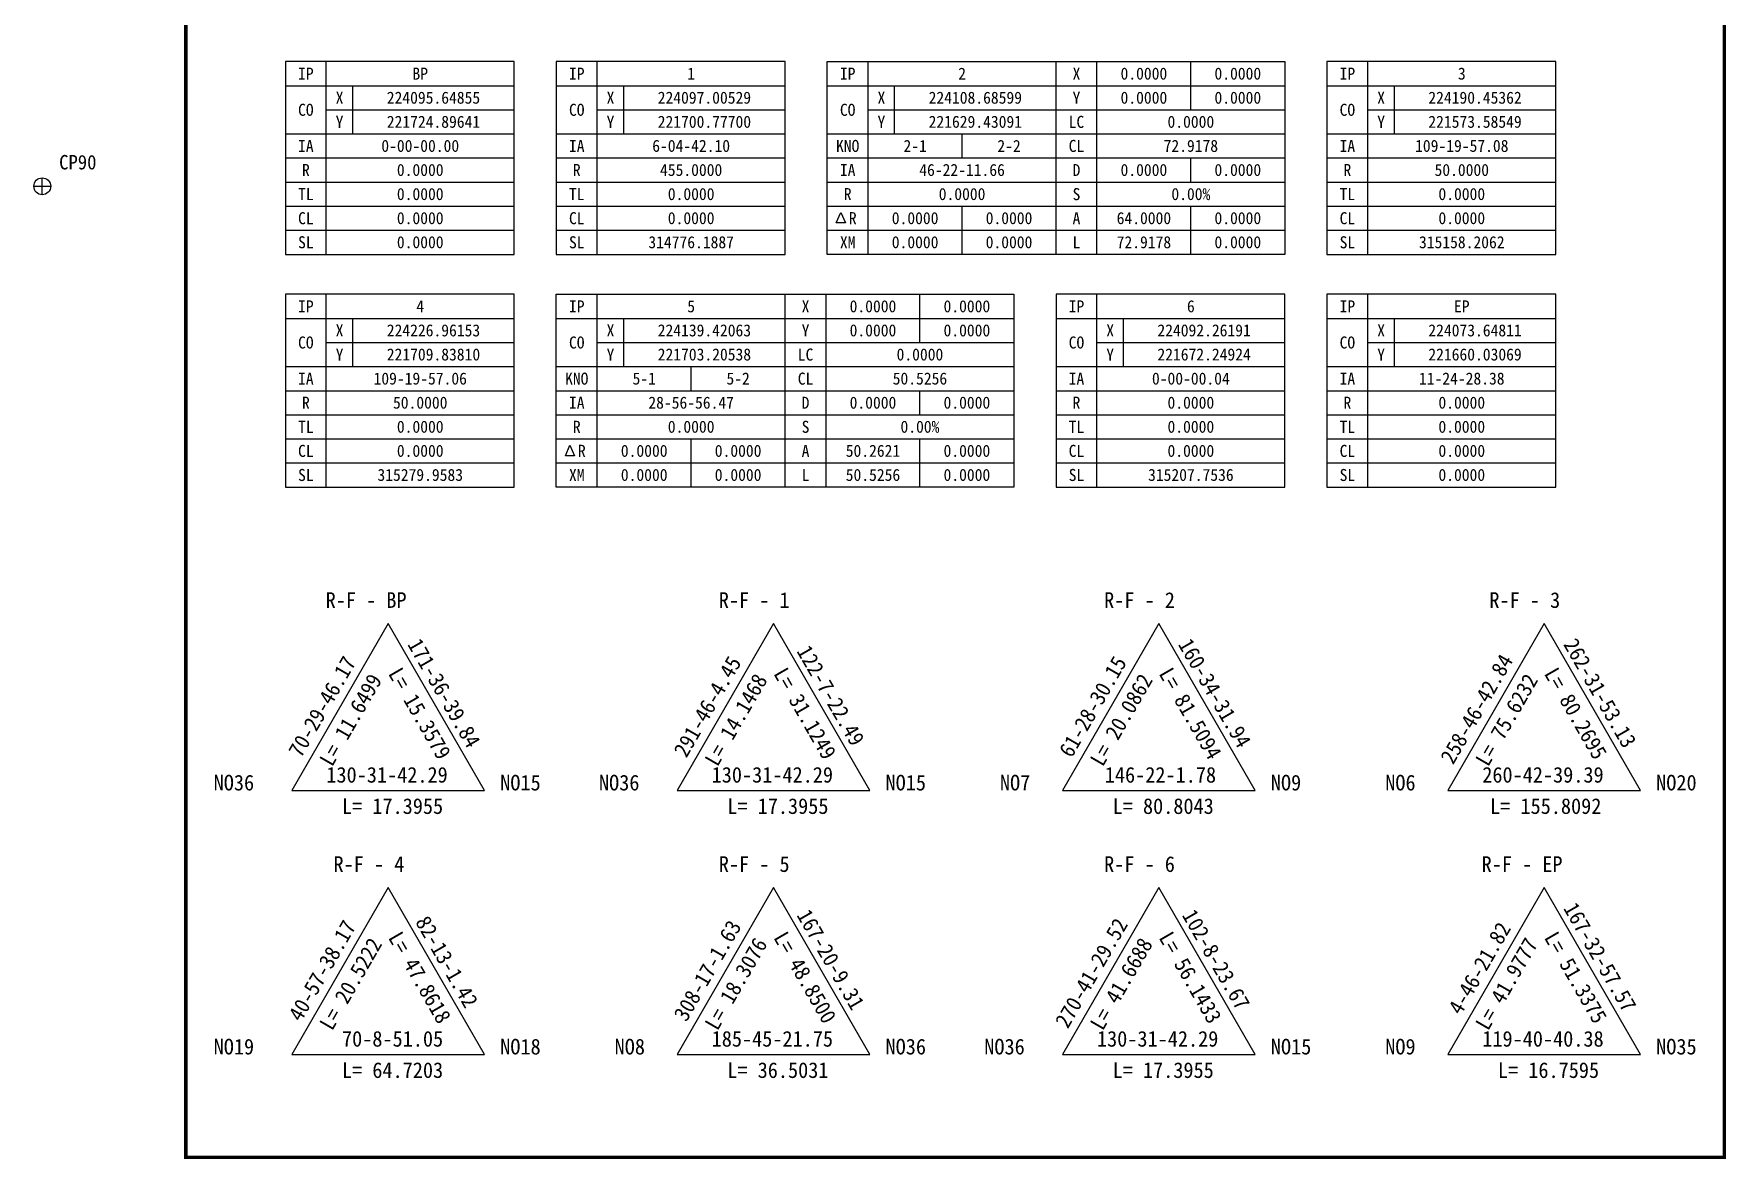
# Model space of a CAD drawing. Header units: metres. Extents: x 222706 to 224249, y 221324 to 222332.
# Drawn here: x 223516 to 224219, y 221398 to 221865 of the extents above; entities that cross this region are included whole.
import ezdxf
from ezdxf.enums import TextEntityAlignment as Align

# ---------------------------------------------------------------- set-up
doc = ezdxf.new("R2010")
doc.units = ezdxf.units.M
for name, color, linetype in [('CA-ALGN-TBSM', 2, 'Continuous'), ('CA-TABL-LIN1', 4, 'Continuous'), ('CA-TABL-LIN2', 1, 'Continuous'), ('CA-TABL-TEX2', 3, 'Continuous'), ('CV-SURV-LINE', 2, 'Continuous'), ('CV-SURV-SYMB', 3, 'Continuous'), ('CV-SURV-TEXT', 3, 'Continuous'), ('CZ-LIN1', 7, 'Continuous')]:
    doc.layers.add(name, color=color, linetype=linetype)
doc.styles.add('GTXT', font='DotumChe.ttf')
doc.styles.add('Han_Romanstyle', font='DotumChe.ttf')

# ---------------------------------------------------------------- blocks, each defined once
blk = doc.blocks.new('CACTCRV')
at = {"layer": 'CA-TABL-LIN1'}
blk.add_line((-15.25, -20), (-15.25, 20), dxfattribs=at)
blk.add_lwpolyline([(-23.75, -20), (23.75, -20), (23.75, 20), (-23.75, 20)], close=True, dxfattribs=at)
at = {"layer": 'CA-TABL-LIN2'}
for p, q in [((-23.75, 15), (23.75, 15)), ((-9.75, 5), (-9.75, 15)), ((-15.25, 10), (23.75, 10)), ((-23.75, 5), (23.75, 5)), ((-23.75, 0), (23.75, 0)), ((-23.75, -5), (23.75, -5)), ((-23.75, -10), (23.75, -10)), ((-23.75, -15), (23.75, -15))]:
    blk.add_line(p, q, dxfattribs=at)
at = {"layer": 'CA-TABL-TEX2', "style": 'GTXT'}
for s, p in [('IP', (-19.5, 17.5)), ('CO', (-19.5, 10)), ('X', (-12.5, 12.5)), ('Y', (-12.5, 7.5)), ('IA', (-19.5, 2.5)), ('R', (-19.5, -2.5)), ('TL', (-19.5, -7.5)), ('CL', (-19.5, -12.5)), ('SL', (-19.5, -17.5))]:
    blk.add_text(s, height=2.5, dxfattribs=at).set_placement(p, align=Align.MIDDLE_CENTER)
at = {"layer": 'CA-TABL-TEX2', "style": 'GTXT', "flags": 4}
for tag, p in [('IPNO', (4.25, 17.5)), ('COX', (7, 12.5)), ('COY', (7, 7.5)), ('IA', (4.25, 2.5)), ('R', (4.25, -2.5)), ('TL', (4.25, -7.5)), ('CL', (4.25, -12.5)), ('SL', (4.25, -17.5))]:
    blk.add_attdef(tag, text='', height=2.5, dxfattribs=at).set_placement(p, align=Align.MIDDLE)
blk = doc.blocks.new('CACTSPR')
at = {"layer": 'CA-TABL-LIN1'}
for p, q in [((0, -20), (0, 20)), ((8.5, -20), (8.5, 20))]:
    blk.add_line(p, q, dxfattribs=at)
blk.add_lwpolyline([(47.5, -20), (-47.5, -20), (-47.5, 20), (47.5, 20)], close=True, dxfattribs=at)
blk.add_lwpolyline([(-39, -20), (-39, 20)], dxfattribs=at)
at = {"layer": 'CA-TABL-LIN2'}
for p, q in [((28, 10), (28, 20)), ((-47.5, 15), (47.5, 15)), ((-33.5, 5), (-33.5, 15)), ((-39, 10), (47.5, 10)), ((-47.5, 5), (47.5, 5)), ((-19.5, 0), (-19.5, 5)), ((-47.5, 0), (47.5, 0)), ((28, -5), (28, 0)), ((-47.5, -5), (47.5, -5)), ((-47.5, -10), (47.5, -10)), ((-19.5, -20), (-19.5, -10)), ((28, -20), (28, -10)), ((-47.5, -15), (47.5, -15))]:
    blk.add_line(p, q, dxfattribs=at)
at = {"layer": 'CA-TABL-TEX2'}
blk.add_lwpolyline([(-44.67, -11.31), (-43.73, -13.49), (-45.61, -13.49)], close=True, dxfattribs=at)
at = {"layer": 'CA-TABL-TEX2', "style": 'GTXT'}
for s, p in [('IP', (-43.25, 17.5)), ('X', (4.25, 17.5)), ('CO', (-43.25, 10)), ('X', (-36.25, 12.5)), ('Y', (4.25, 12.5)), ('Y', (-36.25, 7.5)), ('LC', (4.25, 7.5)), ('KNO', (-43.25, 2.5)), ('CL', (4.25, 2.5)), ('IA', (-43.25, -2.5)), ('D', (4.25, -2.5)), ('R', (-43.25, -7.5)), ('S', (4.25, -7.5)), ('A', (4.25, -12.5)), ('XM', (-43.25, -17.5)), ('L', (4.25, -17.5))]:
    blk.add_text(s, height=2.5, dxfattribs=at).set_placement(p, align=Align.MIDDLE_CENTER)
blk.add_text('R', height=2.5, dxfattribs=at).set_placement((-42.2, -12.49), align=Align.MIDDLE)
at = {"layer": 'CA-TABL-TEX2', "style": 'GTXT', "flags": 4}
for tag, p in [('IPNO', (-19.5, 17.5)), ('X1', (18.25, 17.5)), ('X2', (37.75, 17.5)), ('COX', (-16.75, 12.5)), ('Y1', (18.25, 12.5)), ('Y2', (37.75, 12.5)), ('COY', (-16.75, 7.5)), ('LC', (28, 7.5)), ('KNO1', (-29.25, 2.5)), ('KNO2', (-9.75, 2.5)), ('CL', (28, 2.5)), ('IA', (-19.5, -2.5)), ('D1', (18.25, -2.5)), ('D2', (37.75, -2.5)), ('R', (-19.5, -7.5)), ('S', (28, -7.5)), ('DR1', (-29.25, -12.5)), ('DR2', (-9.75, -12.5)), ('A1', (18.25, -12.5)), ('A2', (37.75, -12.5)), ('XM1', (-29.25, -17.5)), ('XM2', (-9.75, -17.5)), ('SL1', (18.25, -17.5)), ('SL2', (37.75, -17.5))]:
    blk.add_attdef(tag, text='', height=2.5, dxfattribs=at).set_placement(p, align=Align.MIDDLE)

msp = doc.modelspace()

# ---------------------------------------------------------------- linework, layer by layer
at = {"layer": 'CV-SURV-LINE'}
for points in [[(223663.59, 221620.26), (223623.59, 221550.98), (223703.59, 221550.98)], [(223823.59, 221620.26), (223783.59, 221550.98), (223863.59, 221550.98)], [(223983.59, 221620.26), (223943.59, 221550.98), (224023.59, 221550.98)], [(224143.59, 221620.26), (224103.59, 221550.98), (224183.59, 221550.98)], [(223663.59, 221510.66), (223623.59, 221441.38), (223703.59, 221441.38)], [(223823.59, 221510.66), (223783.59, 221441.38), (223863.59, 221441.38)], [(223983.59, 221510.66), (223943.59, 221441.38), (224023.59, 221441.38)], [(224143.59, 221510.66), (224103.59, 221441.38), (224183.59, 221441.38)]]:
    msp.add_lwpolyline(points, close=True, dxfattribs=at)
at = {"layer": 'CV-SURV-SYMB'}
for p, q in [((223519.92, 221798.29), (223519.92, 221805.29)), ((223516.42, 221801.79), (223523.42, 221801.79))]:
    msp.add_line(p, q, dxfattribs=at)
msp.add_circle((223519.92, 221801.79), 3.5, dxfattribs=at)
msp.add_point((223519.92, 221801.79), dxfattribs=at)
at = {"layer": 'CZ-LIN1', "const_width": 1.5}
msp.add_lwpolyline([(223579.48, 222023.49), (224218.4, 222023.49), (224218.4, 221398.67), (223579.48, 221398.67)], close=True, dxfattribs=at)

# ---------------------------------------------------------------- block references
at = {"layer": 'CA-ALGN-TBSM'}
ref = msp.add_blockref('CACTCRV', (223668.37, 221813.54), dxfattribs=dict(at, xscale=2, yscale=2, zscale=2))
ref.add_attrib('IPNO', 'BP', dxfattribs={"layer": 'CA-TABL-TEX2', "height": 5, "style": 'GTXT'}).set_placement((223676.87, 221848.54), align=Align.MIDDLE)
ref.add_attrib('COX', '224095.64855', dxfattribs={"layer": 'CA-TABL-TEX2', "height": 5, "style": 'GTXT'}).set_placement((223682.37, 221838.54), align=Align.MIDDLE)
ref.add_attrib('COY', '221724.89641', dxfattribs={"layer": 'CA-TABL-TEX2', "height": 5, "style": 'GTXT'}).set_placement((223682.37, 221828.54), align=Align.MIDDLE)
ref.add_attrib('IA', '0-00-00.00', dxfattribs={"layer": 'CA-TABL-TEX2', "height": 5, "style": 'GTXT'}).set_placement((223676.87, 221818.54), align=Align.MIDDLE)
ref.add_attrib('R', '0.0000', dxfattribs={"layer": 'CA-TABL-TEX2', "height": 5, "style": 'GTXT'}).set_placement((223676.87, 221808.54), align=Align.MIDDLE)
ref.add_attrib('TL', '0.0000', dxfattribs={"layer": 'CA-TABL-TEX2', "height": 5, "style": 'GTXT'}).set_placement((223676.87, 221798.54), align=Align.MIDDLE)
ref.add_attrib('CL', '0.0000', dxfattribs={"layer": 'CA-TABL-TEX2', "height": 5, "style": 'GTXT'}).set_placement((223676.87, 221788.54), align=Align.MIDDLE)
ref.add_attrib('SL', '0.0000', dxfattribs={"layer": 'CA-TABL-TEX2', "height": 5, "style": 'GTXT'}).set_placement((223676.87, 221778.54), align=Align.MIDDLE)
ref = msp.add_blockref('CACTCRV', (223780.87, 221813.54), dxfattribs=dict(at, xscale=2, yscale=2, zscale=2))
ref.add_attrib('IPNO', '1', dxfattribs={"layer": 'CA-TABL-TEX2', "height": 5, "style": 'GTXT'}).set_placement((223789.37, 221848.54), align=Align.MIDDLE)
ref.add_attrib('COX', '224097.00529', dxfattribs={"layer": 'CA-TABL-TEX2', "height": 5, "style": 'GTXT'}).set_placement((223794.87, 221838.54), align=Align.MIDDLE)
ref.add_attrib('COY', '221700.77700', dxfattribs={"layer": 'CA-TABL-TEX2', "height": 5, "style": 'GTXT'}).set_placement((223794.87, 221828.54), align=Align.MIDDLE)
ref.add_attrib('IA', '6-04-42.10', dxfattribs={"layer": 'CA-TABL-TEX2', "height": 5, "style": 'GTXT'}).set_placement((223789.37, 221818.54), align=Align.MIDDLE)
ref.add_attrib('R', '455.0000', dxfattribs={"layer": 'CA-TABL-TEX2', "height": 5, "style": 'GTXT'}).set_placement((223789.37, 221808.54), align=Align.MIDDLE)
ref.add_attrib('TL', '0.0000', dxfattribs={"layer": 'CA-TABL-TEX2', "height": 5, "style": 'GTXT'}).set_placement((223789.37, 221798.54), align=Align.MIDDLE)
ref.add_attrib('CL', '0.0000', dxfattribs={"layer": 'CA-TABL-TEX2', "height": 5, "style": 'GTXT'}).set_placement((223789.37, 221788.54), align=Align.MIDDLE)
ref.add_attrib('SL', '314776.1887', dxfattribs={"layer": 'CA-TABL-TEX2', "height": 5, "style": 'GTXT'}).set_placement((223789.37, 221778.54), align=Align.MIDDLE)
ref = msp.add_blockref('CACTSPR', (223940.87, 221813.54), dxfattribs=dict(at, xscale=2, yscale=2, zscale=2))
ref.add_attrib('IPNO', '2', dxfattribs={"layer": 'CA-TABL-TEX2', "height": 5, "style": 'GTXT'}).set_placement((223901.87, 221848.54), align=Align.MIDDLE)
ref.add_attrib('COX', '224108.68599', dxfattribs={"layer": 'CA-TABL-TEX2', "height": 5, "style": 'GTXT'}).set_placement((223907.37, 221838.54), align=Align.MIDDLE)
ref.add_attrib('COY', '221629.43091', dxfattribs={"layer": 'CA-TABL-TEX2', "height": 5, "style": 'GTXT'}).set_placement((223907.37, 221828.54), align=Align.MIDDLE)
ref.add_attrib('KNO1', '2-1', dxfattribs={"layer": 'CA-TABL-TEX2', "height": 5, "style": 'GTXT'}).set_placement((223882.37, 221818.54), align=Align.MIDDLE)
ref.add_attrib('KNO2', '2-2', dxfattribs={"layer": 'CA-TABL-TEX2', "height": 5, "style": 'GTXT'}).set_placement((223921.37, 221818.54), align=Align.MIDDLE)
ref.add_attrib('IA', '46-22-11.66', dxfattribs={"layer": 'CA-TABL-TEX2', "height": 5, "style": 'GTXT'}).set_placement((223901.87, 221808.54), align=Align.MIDDLE)
ref.add_attrib('R', '0.0000', dxfattribs={"layer": 'CA-TABL-TEX2', "height": 5, "style": 'GTXT'}).set_placement((223901.87, 221798.54), align=Align.MIDDLE)
ref.add_attrib('DR1', '0.0000', dxfattribs={"layer": 'CA-TABL-TEX2', "height": 5, "style": 'GTXT'}).set_placement((223882.37, 221788.54), align=Align.MIDDLE)
ref.add_attrib('DR2', '0.0000', dxfattribs={"layer": 'CA-TABL-TEX2', "height": 5, "style": 'GTXT'}).set_placement((223921.37, 221788.54), align=Align.MIDDLE)
ref.add_attrib('XM1', '0.0000', dxfattribs={"layer": 'CA-TABL-TEX2', "height": 5, "style": 'GTXT'}).set_placement((223882.37, 221778.54), align=Align.MIDDLE)
ref.add_attrib('XM2', '0.0000', dxfattribs={"layer": 'CA-TABL-TEX2', "height": 5, "style": 'GTXT'}).set_placement((223921.37, 221778.54), align=Align.MIDDLE)
ref.add_attrib('X1', '0.0000', dxfattribs={"layer": 'CA-TABL-TEX2', "height": 5, "style": 'GTXT'}).set_placement((223977.37, 221848.54), align=Align.MIDDLE)
ref.add_attrib('X2', '0.0000', dxfattribs={"layer": 'CA-TABL-TEX2', "height": 5, "style": 'GTXT'}).set_placement((224016.37, 221848.54), align=Align.MIDDLE)
ref.add_attrib('Y1', '0.0000', dxfattribs={"layer": 'CA-TABL-TEX2', "height": 5, "style": 'GTXT'}).set_placement((223977.37, 221838.54), align=Align.MIDDLE)
ref.add_attrib('Y2', '0.0000', dxfattribs={"layer": 'CA-TABL-TEX2', "height": 5, "style": 'GTXT'}).set_placement((224016.37, 221838.54), align=Align.MIDDLE)
ref.add_attrib('LC', '0.0000', dxfattribs={"layer": 'CA-TABL-TEX2', "height": 5, "style": 'GTXT'}).set_placement((223996.87, 221828.54), align=Align.MIDDLE)
ref.add_attrib('CL', '72.9178', dxfattribs={"layer": 'CA-TABL-TEX2', "height": 5, "style": 'GTXT'}).set_placement((223996.87, 221818.54), align=Align.MIDDLE)
ref.add_attrib('D1', '0.0000', dxfattribs={"layer": 'CA-TABL-TEX2', "height": 5, "style": 'GTXT'}).set_placement((223977.37, 221808.54), align=Align.MIDDLE)
ref.add_attrib('D2', '0.0000', dxfattribs={"layer": 'CA-TABL-TEX2', "height": 5, "style": 'GTXT'}).set_placement((224016.37, 221808.54), align=Align.MIDDLE)
ref.add_attrib('S', '0.00%', dxfattribs={"layer": 'CA-TABL-TEX2', "height": 5, "style": 'GTXT'}).set_placement((223996.87, 221798.54), align=Align.MIDDLE)
ref.add_attrib('A1', '64.0000', dxfattribs={"layer": 'CA-TABL-TEX2', "height": 5, "style": 'GTXT'}).set_placement((223977.37, 221788.54), align=Align.MIDDLE)
ref.add_attrib('A2', '0.0000', dxfattribs={"layer": 'CA-TABL-TEX2', "height": 5, "style": 'GTXT'}).set_placement((224016.37, 221788.54), align=Align.MIDDLE)
ref.add_attrib('SL1', '72.9178', dxfattribs={"layer": 'CA-TABL-TEX2', "height": 5, "style": 'GTXT'}).set_placement((223977.37, 221778.54), align=Align.MIDDLE)
ref.add_attrib('SL2', '0.0000', dxfattribs={"layer": 'CA-TABL-TEX2', "height": 5, "style": 'GTXT'}).set_placement((224016.37, 221778.54), align=Align.MIDDLE)
ref = msp.add_blockref('CACTCRV', (224100.87, 221813.54), dxfattribs=dict(at, xscale=2, yscale=2, zscale=2))
ref.add_attrib('IPNO', '3', dxfattribs={"layer": 'CA-TABL-TEX2', "height": 5, "style": 'GTXT'}).set_placement((224109.37, 221848.54), align=Align.MIDDLE)
ref.add_attrib('COX', '224190.45362', dxfattribs={"layer": 'CA-TABL-TEX2', "height": 5, "style": 'GTXT'}).set_placement((224114.87, 221838.54), align=Align.MIDDLE)
ref.add_attrib('COY', '221573.58549', dxfattribs={"layer": 'CA-TABL-TEX2', "height": 5, "style": 'GTXT'}).set_placement((224114.87, 221828.54), align=Align.MIDDLE)
ref.add_attrib('IA', '109-19-57.08', dxfattribs={"layer": 'CA-TABL-TEX2', "height": 5, "style": 'GTXT'}).set_placement((224109.37, 221818.54), align=Align.MIDDLE)
ref.add_attrib('R', '50.0000', dxfattribs={"layer": 'CA-TABL-TEX2', "height": 5, "style": 'GTXT'}).set_placement((224109.37, 221808.54), align=Align.MIDDLE)
ref.add_attrib('TL', '0.0000', dxfattribs={"layer": 'CA-TABL-TEX2', "height": 5, "style": 'GTXT'}).set_placement((224109.37, 221798.54), align=Align.MIDDLE)
ref.add_attrib('CL', '0.0000', dxfattribs={"layer": 'CA-TABL-TEX2', "height": 5, "style": 'GTXT'}).set_placement((224109.37, 221788.54), align=Align.MIDDLE)
ref.add_attrib('SL', '315158.2062', dxfattribs={"layer": 'CA-TABL-TEX2', "height": 5, "style": 'GTXT'}).set_placement((224109.37, 221778.54), align=Align.MIDDLE)
ref = msp.add_blockref('CACTCRV', (223668.37, 221716.94), dxfattribs=dict(at, xscale=2, yscale=2, zscale=2))
ref.add_attrib('IPNO', '4', dxfattribs={"layer": 'CA-TABL-TEX2', "height": 5, "style": 'GTXT'}).set_placement((223676.87, 221751.94), align=Align.MIDDLE)
ref.add_attrib('COX', '224226.96153', dxfattribs={"layer": 'CA-TABL-TEX2', "height": 5, "style": 'GTXT'}).set_placement((223682.37, 221741.94), align=Align.MIDDLE)
ref.add_attrib('COY', '221709.83810', dxfattribs={"layer": 'CA-TABL-TEX2', "height": 5, "style": 'GTXT'}).set_placement((223682.37, 221731.94), align=Align.MIDDLE)
ref.add_attrib('IA', '109-19-57.06', dxfattribs={"layer": 'CA-TABL-TEX2', "height": 5, "style": 'GTXT'}).set_placement((223676.87, 221721.94), align=Align.MIDDLE)
ref.add_attrib('R', '50.0000', dxfattribs={"layer": 'CA-TABL-TEX2', "height": 5, "style": 'GTXT'}).set_placement((223676.87, 221711.94), align=Align.MIDDLE)
ref.add_attrib('TL', '0.0000', dxfattribs={"layer": 'CA-TABL-TEX2', "height": 5, "style": 'GTXT'}).set_placement((223676.87, 221701.94), align=Align.MIDDLE)
ref.add_attrib('CL', '0.0000', dxfattribs={"layer": 'CA-TABL-TEX2', "height": 5, "style": 'GTXT'}).set_placement((223676.87, 221691.94), align=Align.MIDDLE)
ref.add_attrib('SL', '315279.9583', dxfattribs={"layer": 'CA-TABL-TEX2', "height": 5, "style": 'GTXT'}).set_placement((223676.87, 221681.94), align=Align.MIDDLE)
ref = msp.add_blockref('CACTSPR', (223828.37, 221716.94), dxfattribs=dict(at, xscale=2, yscale=2, zscale=2))
ref.add_attrib('IPNO', '5', dxfattribs={"layer": 'CA-TABL-TEX2', "height": 5, "style": 'GTXT'}).set_placement((223789.37, 221751.94), align=Align.MIDDLE)
ref.add_attrib('COX', '224139.42063', dxfattribs={"layer": 'CA-TABL-TEX2', "height": 5, "style": 'GTXT'}).set_placement((223794.87, 221741.94), align=Align.MIDDLE)
ref.add_attrib('COY', '221703.20538', dxfattribs={"layer": 'CA-TABL-TEX2', "height": 5, "style": 'GTXT'}).set_placement((223794.87, 221731.94), align=Align.MIDDLE)
ref.add_attrib('KNO1', '5-1', dxfattribs={"layer": 'CA-TABL-TEX2', "height": 5, "style": 'GTXT'}).set_placement((223769.87, 221721.94), align=Align.MIDDLE)
ref.add_attrib('KNO2', '5-2', dxfattribs={"layer": 'CA-TABL-TEX2', "height": 5, "style": 'GTXT'}).set_placement((223808.87, 221721.94), align=Align.MIDDLE)
ref.add_attrib('IA', '28-56-56.47', dxfattribs={"layer": 'CA-TABL-TEX2', "height": 5, "style": 'GTXT'}).set_placement((223789.37, 221711.94), align=Align.MIDDLE)
ref.add_attrib('R', '0.0000', dxfattribs={"layer": 'CA-TABL-TEX2', "height": 5, "style": 'GTXT'}).set_placement((223789.37, 221701.94), align=Align.MIDDLE)
ref.add_attrib('DR1', '0.0000', dxfattribs={"layer": 'CA-TABL-TEX2', "height": 5, "style": 'GTXT'}).set_placement((223769.87, 221691.94), align=Align.MIDDLE)
ref.add_attrib('DR2', '0.0000', dxfattribs={"layer": 'CA-TABL-TEX2', "height": 5, "style": 'GTXT'}).set_placement((223808.87, 221691.94), align=Align.MIDDLE)
ref.add_attrib('XM1', '0.0000', dxfattribs={"layer": 'CA-TABL-TEX2', "height": 5, "style": 'GTXT'}).set_placement((223769.87, 221681.94), align=Align.MIDDLE)
ref.add_attrib('XM2', '0.0000', dxfattribs={"layer": 'CA-TABL-TEX2', "height": 5, "style": 'GTXT'}).set_placement((223808.87, 221681.94), align=Align.MIDDLE)
ref.add_attrib('X1', '0.0000', dxfattribs={"layer": 'CA-TABL-TEX2', "height": 5, "style": 'GTXT'}).set_placement((223864.87, 221751.94), align=Align.MIDDLE)
ref.add_attrib('X2', '0.0000', dxfattribs={"layer": 'CA-TABL-TEX2', "height": 5, "style": 'GTXT'}).set_placement((223903.87, 221751.94), align=Align.MIDDLE)
ref.add_attrib('Y1', '0.0000', dxfattribs={"layer": 'CA-TABL-TEX2', "height": 5, "style": 'GTXT'}).set_placement((223864.87, 221741.94), align=Align.MIDDLE)
ref.add_attrib('Y2', '0.0000', dxfattribs={"layer": 'CA-TABL-TEX2', "height": 5, "style": 'GTXT'}).set_placement((223903.87, 221741.94), align=Align.MIDDLE)
ref.add_attrib('LC', '0.0000', dxfattribs={"layer": 'CA-TABL-TEX2', "height": 5, "style": 'GTXT'}).set_placement((223884.37, 221731.94), align=Align.MIDDLE)
ref.add_attrib('CL', '50.5256', dxfattribs={"layer": 'CA-TABL-TEX2', "height": 5, "style": 'GTXT'}).set_placement((223884.37, 221721.94), align=Align.MIDDLE)
ref.add_attrib('D1', '0.0000', dxfattribs={"layer": 'CA-TABL-TEX2', "height": 5, "style": 'GTXT'}).set_placement((223864.87, 221711.94), align=Align.MIDDLE)
ref.add_attrib('D2', '0.0000', dxfattribs={"layer": 'CA-TABL-TEX2', "height": 5, "style": 'GTXT'}).set_placement((223903.87, 221711.94), align=Align.MIDDLE)
ref.add_attrib('S', '0.00%', dxfattribs={"layer": 'CA-TABL-TEX2', "height": 5, "style": 'GTXT'}).set_placement((223884.37, 221701.94), align=Align.MIDDLE)
ref.add_attrib('A1', '50.2621', dxfattribs={"layer": 'CA-TABL-TEX2', "height": 5, "style": 'GTXT'}).set_placement((223864.87, 221691.94), align=Align.MIDDLE)
ref.add_attrib('A2', '0.0000', dxfattribs={"layer": 'CA-TABL-TEX2', "height": 5, "style": 'GTXT'}).set_placement((223903.87, 221691.94), align=Align.MIDDLE)
ref.add_attrib('SL1', '50.5256', dxfattribs={"layer": 'CA-TABL-TEX2', "height": 5, "style": 'GTXT'}).set_placement((223864.87, 221681.94), align=Align.MIDDLE)
ref.add_attrib('SL2', '0.0000', dxfattribs={"layer": 'CA-TABL-TEX2', "height": 5, "style": 'GTXT'}).set_placement((223903.87, 221681.94), align=Align.MIDDLE)
ref = msp.add_blockref('CACTCRV', (223988.37, 221716.94), dxfattribs=dict(at, xscale=2, yscale=2, zscale=2))
ref.add_attrib('IPNO', '6', dxfattribs={"layer": 'CA-TABL-TEX2', "height": 5, "style": 'GTXT'}).set_placement((223996.87, 221751.94), align=Align.MIDDLE)
ref.add_attrib('COX', '224092.26191', dxfattribs={"layer": 'CA-TABL-TEX2', "height": 5, "style": 'GTXT'}).set_placement((224002.37, 221741.94), align=Align.MIDDLE)
ref.add_attrib('COY', '221672.24924', dxfattribs={"layer": 'CA-TABL-TEX2', "height": 5, "style": 'GTXT'}).set_placement((224002.37, 221731.94), align=Align.MIDDLE)
ref.add_attrib('IA', '0-00-00.04', dxfattribs={"layer": 'CA-TABL-TEX2', "height": 5, "style": 'GTXT'}).set_placement((223996.87, 221721.94), align=Align.MIDDLE)
ref.add_attrib('R', '0.0000', dxfattribs={"layer": 'CA-TABL-TEX2', "height": 5, "style": 'GTXT'}).set_placement((223996.87, 221711.94), align=Align.MIDDLE)
ref.add_attrib('TL', '0.0000', dxfattribs={"layer": 'CA-TABL-TEX2', "height": 5, "style": 'GTXT'}).set_placement((223996.87, 221701.94), align=Align.MIDDLE)
ref.add_attrib('CL', '0.0000', dxfattribs={"layer": 'CA-TABL-TEX2', "height": 5, "style": 'GTXT'}).set_placement((223996.87, 221691.94), align=Align.MIDDLE)
ref.add_attrib('SL', '315207.7536', dxfattribs={"layer": 'CA-TABL-TEX2', "height": 5, "style": 'GTXT'}).set_placement((223996.87, 221681.94), align=Align.MIDDLE)
ref = msp.add_blockref('CACTCRV', (224100.87, 221716.94), dxfattribs=dict(at, xscale=2, yscale=2, zscale=2))
ref.add_attrib('IPNO', 'EP', dxfattribs={"layer": 'CA-TABL-TEX2', "height": 5, "style": 'GTXT'}).set_placement((224109.37, 221751.94), align=Align.MIDDLE)
ref.add_attrib('COX', '224073.64811', dxfattribs={"layer": 'CA-TABL-TEX2', "height": 5, "style": 'GTXT'}).set_placement((224114.87, 221741.94), align=Align.MIDDLE)
ref.add_attrib('COY', '221660.03069', dxfattribs={"layer": 'CA-TABL-TEX2', "height": 5, "style": 'GTXT'}).set_placement((224114.87, 221731.94), align=Align.MIDDLE)
ref.add_attrib('IA', '11-24-28.38', dxfattribs={"layer": 'CA-TABL-TEX2', "height": 5, "style": 'GTXT'}).set_placement((224109.37, 221721.94), align=Align.MIDDLE)
ref.add_attrib('R', '0.0000', dxfattribs={"layer": 'CA-TABL-TEX2', "height": 5, "style": 'GTXT'}).set_placement((224109.37, 221711.94), align=Align.MIDDLE)
ref.add_attrib('TL', '0.0000', dxfattribs={"layer": 'CA-TABL-TEX2', "height": 5, "style": 'GTXT'}).set_placement((224109.37, 221701.94), align=Align.MIDDLE)
ref.add_attrib('CL', '0.0000', dxfattribs={"layer": 'CA-TABL-TEX2', "height": 5, "style": 'GTXT'}).set_placement((224109.37, 221691.94), align=Align.MIDDLE)
ref.add_attrib('SL', '0.0000', dxfattribs={"layer": 'CA-TABL-TEX2', "height": 5, "style": 'GTXT'}).set_placement((224109.37, 221681.94), align=Align.MIDDLE)

# ---------------------------------------------------------------- texts
at = {"layer": 'CV-SURV-TEXT', "style": 'Han_Romanstyle'}
for s, height, p in [('CP90', 6, (223526.92, 221808.79)), ('R-F - BP', 6.5, (223637.59, 221626.76)), ('R-F - 1', 6.5, (223800.84, 221626.76)), ('R-F - 2', 6.5, (223960.84, 221626.76)), ('R-F - 3', 6.5, (224120.84, 221626.76)), ('NO36', 6.5, (223591.09, 221550.98)), ('130-31-42.29', 6.5, (223637.88, 221554.23)), ('NO15', 6.5, (223710.09, 221550.98)), ('NO36', 6.5, (223751.09, 221550.98)), ('130-31-42.29', 6.5, (223797.88, 221554.23)), ('NO15', 6.5, (223870.09, 221550.98)), ('NO7', 6.5, (223917.59, 221550.98)), ('146-22-1.78', 6.5, (223961.13, 221554.23)), ('NO9', 6.5, (224030.09, 221550.98)), ('NO6', 6.5, (224077.59, 221550.98)), ('260-42-39.39', 6.5, (224117.88, 221554.23)), ('NO20', 6.5, (224190.09, 221550.98)), ('L= 17.3955', 6.5, (223644.38, 221541.23)), ('L= 17.3955', 6.5, (223804.38, 221541.23)), ('L= 80.8043', 6.5, (223964.38, 221541.23)), ('L= 155.8092', 6.5, (224121.13, 221541.23)), ('R-F - 4', 6.5, (223640.84, 221517.16)), ('R-F - 5', 6.5, (223800.84, 221517.16)), ('R-F - 6', 6.5, (223960.84, 221517.16)), ('R-F - EP', 6.5, (224117.59, 221517.16)), ('70-8-51.05', 6.5, (223644.38, 221444.63)), ('185-45-21.75', 6.5, (223797.88, 221444.63)), ('130-31-42.29', 6.5, (223957.88, 221444.63)), ('119-40-40.38', 6.5, (224117.88, 221444.63)), ('NO19', 6.5, (223591.09, 221441.38)), ('NO18', 6.5, (223710.09, 221441.38)), ('NO8', 6.5, (223757.59, 221441.38)), ('NO36', 6.5, (223870.09, 221441.38)), ('NO36', 6.5, (223911.09, 221441.38)), ('NO15', 6.5, (224030.09, 221441.38)), ('NO9', 6.5, (224077.59, 221441.38)), ('NO35', 6.5, (224190.09, 221441.38)), ('L= 64.7203', 6.5, (223644.38, 221431.63)), ('L= 36.5031', 6.5, (223804.38, 221431.63)), ('L= 17.3955', 6.5, (223964.38, 221431.63)), ('L= 16.7595', 6.5, (224124.38, 221431.63))]:
    msp.add_text(s, height=height, dxfattribs=at).set_placement(p)
for s, rotation, p in [('171-36-39.84', 299.9993, (223671.38, 221611.64)), ('160-34-31.94', 299.9993, (223991.38, 221611.64)), ('262-31-53.13', 299.9993, (224151.38, 221611.64)), ('70-29-46.17', 60.0007, (223627.38, 221564.18)), ('291-46-4.45', 60.0007, (223787.38, 221564.18)), ('122-7-22.49', 299.9993, (223833, 221608.83)), ('61-28-30.15', 60.0007, (223947.38, 221564.18)), ('258-46-42.84', 60.0007, (224105.76, 221561.37)), ('L= 11.6499', 60.0007, (223640.27, 221560.5)), ('L= 15.3579', 299.9993, (223663.37, 221599.52)), ('L= 14.1468', 60.0007, (223800.27, 221560.5)), ('L= 31.1249', 299.9993, (223823.37, 221599.52)), ('L= 20.0862', 60.0007, (223960.27, 221560.5)), ('L= 81.5094', 299.9993, (223983.37, 221599.52)), ('L= 75.6232', 60.0007, (224120.27, 221560.5)), ('L= 80.2695', 299.9993, (224143.37, 221599.52)), ('167-20-9.31', 299.9993, (223833, 221499.23)), ('102-8-23.67', 299.9993, (223993, 221499.23)), ('167-32-57.57', 299.9993, (224151.38, 221502.05)), ('40-57-38.17', 60.0007, (223627.38, 221454.58)), ('82-13-1.42', 299.9993, (223674.63, 221496.42)), ('308-17-1.63', 60.0007, (223787.38, 221454.58)), ('270-41-29.52', 60.0007, (223945.76, 221451.77)), ('4-46-21.82', 60.0007, (224109.01, 221457.4)), ('L= 20.5222', 60.0007, (223640.27, 221450.9)), ('L= 47.8618', 299.9993, (223663.37, 221489.92)), ('L= 18.3076', 60.0007, (223800.27, 221450.9)), ('L= 48.8500', 299.9993, (223823.37, 221489.92)), ('L= 41.6688', 60.0007, (223960.27, 221450.9)), ('L= 56.1433', 299.9993, (223983.37, 221489.92)), ('L= 41.9777', 60.0007, (224120.27, 221450.9)), ('L= 51.3375', 299.9993, (224143.37, 221489.92))]:
    msp.add_text(s, height=6.5, rotation=rotation, dxfattribs=at).set_placement(p)

doc.saveas('drawing.dxf')
